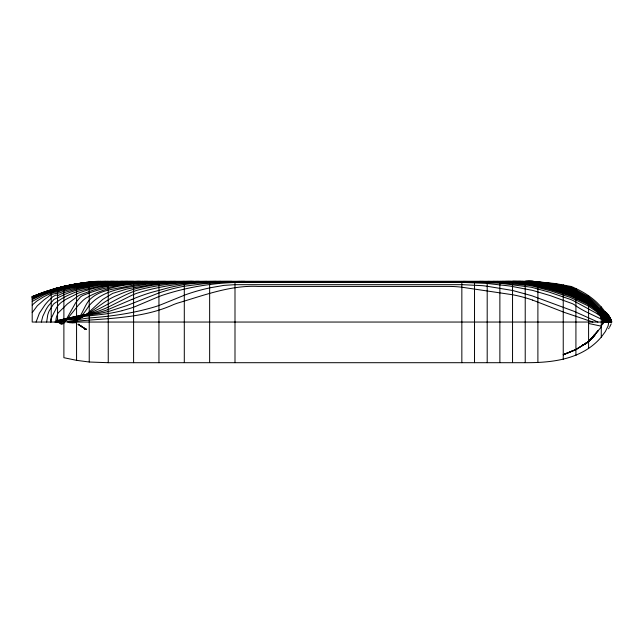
<?xml version="1.0" encoding="UTF-8"?>
<svg xmlns="http://www.w3.org/2000/svg" width="644" height="644" viewBox="0 0 644 644"><rect width="100%" height="100%" fill="white"/><g stroke="black" fill="none" stroke-linecap="round" stroke-linejoin="round"><path stroke-width="0.97" d="M46.65 322.048L47.745 314.892A34.575 34.575 0 0 1 49.129 310.996L53.339 304.298A12.341 12.341 0 0 1 54.571 303.227L57.211 301.593A21.824 21.824 0 0 0 58.202 301.006L60.544 299.452A45.813 45.813 0 0 1 63.305 297.769L66.622 296.031A103.547 103.547 0 0 1 73.223 293.076L75.742 292.094A59.127 59.127 0 0 1 79.663 290.806L105.423 284.857A129.935 129.935 0 0 1 109.705 284.173L131.972 282.193L158.947 281.396M608.524 322.845L608.395 319.714A9.427 9.427 0 0 0 608.226 318.796L605.336 312.509A42.955 42.955 0 0 0 601.263 306.971L597.004 302.559A75.163 75.163 0 0 0 589.461 296.361L586.853 294.574A93.839 93.839 0 0 0 577.95 289.534L572.878 287.135A27.982 27.982 0 0 0 570.93 286.435L555.571 283.585L533.079 281.323A54.515 54.515 0 0 0 530.479 281.307L525.222 281.396L527.195 281.444A45.136 45.136 0 0 1 530.519 281.533L543.922 283.593M608.516 322.934L608.435 324.004A10.457 10.457 0 0 1 607.984 326.178L605.368 331.531L601.271 337.126C582.136 359.4 552.85 362.781 525.222 362.701L108.248 362.701L89.234 362.017L76.564 360.342L63.885 357.702L63.885 286.339L83.092 282.821M603.017 323.022L603.074 322.58A2.391 2.391 0 0 1 603.227 322.048A5.297 5.297 0 0 1 603.074 321.203L602.913 319.939A4.589 4.589 0 0 0 602.744 319.022L597.543 311.398A96.391 96.391 0 0 0 594.162 307.607L588.592 302.245A47.881 47.881 0 0 0 583.319 298.325L571.574 291.925A45.233 45.233 0 0 0 569.376 290.927L558.968 287.466L543.906 283.771M603.026 322.894L602.977 323.377M50.474 322.048L50.844 319.263L54.056 312.549A128.414 128.414 0 0 1 55.4 310.054C58.966 301.102 68.876 298.236 76.564 293.922A46.762 46.762 0 0 1 80.403 292.416C107.733 282.845 136.874 281.613 165.564 281.396M41.337 322.048L42.778 316.389L46.054 309.514A55.762 55.762 0 0 1 48.34 305.892L53.919 299.476L61.711 295.918A38.511 38.511 0 0 1 64.529 294.509L69.029 292.682A108.321 108.321 0 0 1 76.564 290.203A94.105 94.105 0 0 1 80.428 289.172L98.79 285.252A162.674 162.674 0 0 1 109.754 283.561L130.603 281.935L152.821 281.396M607.67 322.048L606.495 320.64A35.951 35.951 0 0 1 604.579 319.07L588.592 302.398A41.079 41.079 0 0 0 586 300.337L578.634 295.789M36.08 322.048L39.381 313.234L44.806 305.103A70.228 70.228 0 0 1 48.228 301.094L52.776 296.707L55.698 295.113A1.964 1.964 0 0 1 56.511 295.169L58.274 295.403L62.685 293.278A32.329 32.329 0 0 1 64.537 292.489L78.141 288.552L98.645 284.479A177.18 177.18 0 0 1 108.248 283.215L142.96 281.388M611.22 323.811L609.578 327.2M32.2 312.622L37.36 305.723L44.017 299.83A70.671 70.671 0 0 1 47.914 297.053C52.124 292.368 57.871 294.469 62.677 291.587A36.273 36.273 0 0 1 64.545 290.919L78.149 287.57L96.157 284.173A174.387 174.387 0 0 1 105.165 283.054L137.599 281.356A44.13 44.13 0 0 1 138.597 281.356L140.762 281.396M608.572 328.77L609.079 328.021M575.921 349.579L563.242 354.723L575.921 349.555L588.592 341.618L594.927 334.59L588.592 341.682L582.256 345.627L588.592 341.682L598.099 330.734L588.592 341.731L575.921 349.579L563.242 354.764L575.921 349.539L588.592 341.618L594.927 334.912M594.927 334.405L601.271 327.072M588.592 341.731L594.927 334.429L588.592 341.698L594.927 334.429L588.592 341.666L582.256 345.587L588.592 341.739L594.927 334.486L588.592 341.682L582.256 345.57M594.927 334.727L588.592 341.634L594.927 334.582L588.592 341.634L594.927 334.727L588.592 341.441L593.349 336.732M61.679 322.048L63.474 320.471L71.202 318.78L85.837 316.244L102.71 314.328A167.504 167.504 0 0 0 122.191 310.682M591.764 338.172L588.592 341.36L593.349 336.852M32.2 305.039L36.668 301.191L43.156 297.093A75.235 75.235 0 0 1 48.123 294.598L54.056 292.328L57.147 292.078A2.487 2.487 0 0 0 57.767 292.03L61.132 290.782A38.664 38.664 0 0 1 64.545 289.671C87.117 284.101 110.333 281.211 133.598 281.396M56.092 322.048L56.559 321.557A2.367 2.367 0 0 1 56.873 321.292L61.599 319.569L91.158 313.306A100.714 100.714 0 0 0 108.256 307.099L131.972 295.21A85.982 85.982 0 0 1 136.826 293.278C167.504 283.505 199.954 281.219 231.985 281.396M64.497 322.427L78.149 305.449L82.682 300.716A36.861 36.861 0 0 1 85.789 298.188C115.228 281.074 151.324 282.917 184.297 281.396M55.569 322.048L56.286 321.437A4.468 4.468 0 0 1 57.026 320.962L57.179 320.881M54.885 322.048L55.634 321.493A8.283 8.283 0 0 1 57.541 320.43M63.885 322.95L61.116 323.924L57.847 322.048L60.818 321.686A8.726 8.726 0 0 1 61.937 321.638L63.885 321.863M32.2 301.481L43.373 295.242A90.973 90.973 0 0 1 48.22 293.262L55.344 291.177A10.022 10.022 0 0 1 56.261 291.088L57.139 291.056A3.502 3.502 0 0 0 57.775 290.943L60.681 289.856A35.372 35.372 0 0 1 63.885 288.834C84.815 284.157 106.196 281.251 127.673 281.396M59.24 322.048L60.818 320.937A8.356 8.356 0 0 1 61.84 320.35L75.726 316.824L97.687 313.692A122.449 122.449 0 0 0 109.713 311.141L127.069 305.514L157.369 293.543A162.457 162.457 0 0 1 184.289 286.226M32.2 299.605L42.19 294.702A109.649 109.649 0 0 1 48.26 292.44L60.262 289.18A32.248 32.248 0 0 1 63.885 288.045L85.531 284.117A126.868 126.868 0 0 1 89.234 283.585L108.248 281.839L122.529 281.396M601.271 325.357L602.309 324.632A2.182 2.182 0 0 0 602.993 323.425M32.2 298.462L42.238 293.978A127.77 127.77 0 0 1 48.284 291.861L54.909 290.05A20.527 20.527 0 0 1 55.956 289.889L59.868 288.713A30.413 30.413 0 0 1 63.257 287.602L83.809 283.932A111.525 111.525 0 0 1 88.204 283.304L116.492 281.388M32.2 297.753L42.271 293.487A142.96 142.96 0 0 1 48.292 291.434L54.901 289.647A24.593 24.593 0 0 1 55.948 289.462L59.86 288.262A30.349 30.349 0 0 1 63.257 287.168L82.215 283.803A101.953 101.953 0 0 1 87.181 283.086L111.597 281.38A36.104 36.104 0 0 1 112.772 281.372L114.543 281.396M32.2 297.319L42.287 293.149A155.462 155.462 0 0 1 48.3 291.128L54.901 289.317A27.04 27.04 0 0 1 55.948 289.124L59.86 287.94A32.433 32.433 0 0 1 63.257 286.87L81.434 283.61A92.76 92.76 0 0 1 86.183 282.917L111.348 281.396M32.2 297.037L42.295 292.923A168.181 168.181 0 0 1 48.3 290.903L54.893 289.059A28.183 28.183 0 0 1 55.939 288.858L57.123 288.649A6.851 6.851 0 0 0 57.775 288.472L59.514 287.844A40.145 40.145 0 0 1 63.885 286.516L84.791 282.925M32.2 296.86L42.303 292.779A183.105 183.105 0 0 1 46.038 291.491L54.885 288.866A29.97 29.97 0 0 1 56.205 288.601L57.123 288.432A8.259 8.259 0 0 0 57.783 288.254L59.9 287.546A48.558 48.558 0 0 1 63.885 286.403L82.295 282.925M32.2 296.747L42.335 292.69L55.601 288.391A27.241 27.241 0 0 1 56.672 288.126L77.377 283.738L95.127 281.597M57.743 320.817L62.661 319.561L78.882 317.822A25.647 25.647 0 0 0 81.877 316.848C94.41 310.899 104.272 300.378 117.345 295.298A120.839 120.839 0 0 1 135.232 288.85C161.652 282.12 189.119 281.509 216.231 281.396M131.972 299.404L108.248 309.498A93.106 93.106 0 0 1 95.393 313.145L75.759 316.365L63.885 319.183A57.847 57.847 0 0 0 61.011 320.116L57.163 321.895L58.371 320.962L62.066 320.124L77.344 319.4A17.485 17.485 0 0 0 80.379 318.394L86.594 314.361L102.726 299.436L112.708 293.366L127.077 288.955L155.784 283.867A214.074 214.074 0 0 1 162.127 283.118L181.189 281.822L206.796 281.396M184.297 295.266L160.525 304.894A128.872 128.872 0 0 1 155.8 306.544C134.532 313.056 112.354 316.26 90.2 317.886A120.356 120.356 0 0 0 84.799 318.522L67.676 321.622M57.549 320.446L79.647 316.566A52.719 52.719 0 0 0 84.179 315.278C100.947 309.37 115.542 298.784 131.964 292.11A79.011 79.011 0 0 1 136.842 290.355C164.18 282.958 192.757 281.541 220.964 281.396M43.623 292.263L32.2 296.594L32.2 322.048L64.046 322.048M63.885 286.33L57.783 287.981A15.625 15.625 0 0 1 57.115 288.142L56.447 288.287A31.516 31.516 0 0 0 55.263 288.552L32.2 296.626L55.255 288.512A31.669 31.669 0 0 1 56.672 288.166L57.107 288.069A26.919 26.919 0 0 0 57.783 287.908L65.946 285.944M44.855 291.829L54.877 288.729A30.501 30.501 0 0 1 56.205 288.44M57.702 322.048L60.729 320.978A6.73 6.73 0 0 1 61.888 320.76C76.491 325.47 81.659 316.574 89.234 305.53A43.631 43.631 0 0 1 95.368 299.71C109.858 288.601 128.8 287.337 146.156 284.334C161.91 282.088 177.857 281.484 193.755 281.388M122.183 310.649L130.346 308.299A112.128 112.128 0 0 0 135.216 306.584L157.369 297.198A135.087 135.087 0 0 1 162.103 295.387C185.553 287.554 210.29 283.32 234.996 282.491L465.805 282.515L486.397 283.392L509.291 285.952A107.669 107.669 0 0 1 512.544 286.516L529.601 289.832A55.754 55.754 0 0 1 532.604 290.388L550.548 295.709L572.258 303.622A35.058 35.058 0 0 1 574.094 304.58C582.812 311.124 593.156 314.916 602.639 319.835A1.819 1.819 0 0 1 602.921 320.43L603.082 322.048M65.881 285.88L74.857 284.076M209.646 287.876L223.871 285.381L234.996 284.68L462.642 284.68L482.436 285.67A100.504 100.504 0 0 1 487.194 286.266L512.544 290.476L529.593 295.121A104.078 104.078 0 0 1 532.596 296.023L573.973 311.277L597.89 322.048M56.205 288.44L57.115 288.262A10.666 10.666 0 0 0 57.783 288.101L60.729 287.192A64.931 64.931 0 0 1 64.537 286.194L75.678 283.899M184.297 286.25L203.311 283.779L231.824 281.669L465.016 281.637L499.873 283.207L528.949 286.926A49.073 49.073 0 0 1 531.775 287.361L548.833 291.998L570.898 299.573A55.859 55.859 0 0 1 573.474 300.748L595.628 312.823L603.09 317.894A15.464 15.464 0 0 1 604.386 319.255L606.503 322.048M74.889 284.157L76.564 283.875M77.352 283.883L92.414 282.112M82.472 282.877L87.729 282.273M83.285 282.772L85.072 282.571M85 282.74L85.805 282.644M84.284 282.668L76.564 283.746L76.564 360.35M84.871 282.579L93.952 281.509A27.764 27.764 0 0 1 96.463 281.388L526.921 281.388A47.181 47.181 0 0 1 529.577 281.38C543.077 282.394 556.537 285.179 569.352 289.55A38.415 38.415 0 0 1 572.202 290.838L584.205 297.721A56.141 56.141 0 0 1 589.501 301.762L593.148 305.127A93.96 93.96 0 0 1 597.382 309.563L603.05 317.146A13.444 13.444 0 0 1 603.653 318.506L604.74 322.048M85.636 282.491L87.133 282.314M86.626 282.547L94.121 281.589A56.487 56.487 0 0 1 98.677 281.388M87.471 282.45L98.87 281.484A113.73 113.73 0 0 1 103.338 281.388L529.964 281.38A45.354 45.354 0 0 1 532.838 281.484L553.921 284.849L570.206 289.228A33.77 33.77 0 0 1 572.258 290.162L585.066 297.584A56.761 56.761 0 0 1 589.493 300.981L593.108 304.266A90.965 90.965 0 0 1 597.31 308.613L603.251 316.421A19.368 19.368 0 0 1 604.008 317.967L605.513 322.048M88.341 282.362L93.549 282.024M93.098 281.927L97.115 281.774M94.121 281.855L98.347 281.702M68.224 322.048C103.491 317.943 140.633 319.585 173.566 304.564A139.434 139.434 0 0 1 177.406 303.163C203.737 295.427 230.222 285.091 258.147 286.419L449.174 286.419A116.113 116.113 0 0 1 461.555 287.168L512.705 294.767A136.842 136.842 0 0 1 532.66 300.12M71.806 322.958L76.564 322.628M97.284 281.653L108.248 281.396M98.355 281.597L105.833 281.396M526.51 281.388L525.222 281.436A55.867 55.867 0 0 1 523.942 281.484L520.167 281.396M600.619 308.162L597.753 304.998A72.869 72.869 0 0 0 590.323 298.309L589.461 297.641A64.754 64.754 0 0 0 586.861 295.773L572.862 287.981A29.383 29.383 0 0 0 570.906 287.208L555.619 283.956L532.846 281.339A56.302 56.302 0 0 0 530.648 281.299L524.272 281.509M240.349 281.372L209.646 282.314L190.455 283.754A166.603 166.603 0 0 0 184.297 284.584L174.87 286.314A226.028 226.028 0 0 0 170.097 287.361L151.066 292.497A206.378 206.378 0 0 0 131.964 299.388M528.04 281.356L530.624 281.323A51.874 51.874 0 0 1 532.838 281.372L553.929 284.068L570.19 287.747A30.904 30.904 0 0 1 572.242 288.568L586.837 296.908A60.383 60.383 0 0 1 589.477 298.897L592.126 301.118A78.391 78.391 0 0 1 597.141 305.956L602.832 312.968A33.045 33.045 0 0 1 604.805 316.437L607.139 322.048M526.583 281.412L527.106 281.404A45.821 45.821 0 0 1 529.666 281.436C543.166 282.603 556.585 285.598 569.36 290.106A40.524 40.524 0 0 1 572.21 291.426L584.18 298.277A53.895 53.895 0 0 1 588.592 301.585L593.188 305.803A94.708 94.708 0 0 1 597.455 310.319L602.381 316.792L604.048 322.048M508.027 281.388L509.621 281.364A37.32 37.32 0 0 1 510.426 281.364L513.791 281.476M527.388 281.388L530.632 281.348A47.922 47.922 0 0 1 532.838 281.42L553.921 284.463L570.198 288.512A32.256 32.256 0 0 1 572.25 289.398L585.082 296.707A58.21 58.21 0 0 1 589.485 300.024L593.052 303.195A86.352 86.352 0 0 1 597.23 307.43L603.098 314.908A26.493 26.493 0 0 1 604.394 317.299L606.326 322.048A36.95 36.95 0 0 0 605.473 321.171L604.475 320.197A33.874 33.874 0 0 1 603.348 319.03L593.084 306.93M527.573 281.38L525.222 281.452A44.887 44.887 0 0 1 523.411 281.468L521.93 281.428A25.398 25.398 0 0 0 521.213 281.396M526.703 281.412L527.388 281.404M526.728 281.492L525.222 281.484A32.627 32.627 0 0 1 523.186 281.444L521.906 281.404M522.461 281.484L526.8 281.533M69.753 322.853C82.327 321.895 82.754 305.184 91.142 298.333C100.963 289.639 114.962 289.18 127.174 286.314C148.619 282.289 170.483 281.388 192.258 281.396M507.939 281.388L506.184 281.396M525.987 281.42L527.855 281.492A43.583 43.583 0 0 1 530.6 281.605L539.278 282.829M507.738 281.396L508.261 281.388M175.498 281.396C144.119 281.943 111.919 283.255 82.617 295.58A12.864 12.864 0 0 0 80.371 297.045L75.759 302.624L64.561 322.467L62.637 323.996L61.019 323.972L59.32 322.451L57.236 318.949L57.388 322.048M479.563 281.396L481.462 281.388M525.77 281.581L527.951 281.541A42.955 42.955 0 0 1 530.68 281.678C543.89 283.344 556.939 286.628 569.393 291.329A49.33 49.33 0 0 1 571.582 292.304L578.666 295.886L572.218 292.634A43.567 43.567 0 0 0 570.157 291.724L564.49 289.623M67.845 322.048L611.8 322.048L610.826 319.335A22.234 22.234 0 0 0 609.16 316.284L607.01 313.475A11.753 11.753 0 0 0 605.738 312.284L572.854 293.068A32.264 32.264 0 0 0 570.898 292.167L563.242 289.639M463.334 281.396L495.156 282.112L528.949 285.429A51.826 51.826 0 0 1 531.775 285.872L550.564 290.847L569.385 297.085A76.797 76.797 0 0 1 572.218 298.285L586.861 305.272A73.649 73.649 0 0 1 589.461 306.769L603.541 316.542L608.21 320.607A2.375 2.375 0 0 1 608.371 321.002L608.636 322.048M481.929 281.388L509.34 282.426L528.33 284.439A56.6 56.6 0 0 1 531.01 284.825L550.556 289.728L569.385 295.765A71.082 71.082 0 0 1 572.218 296.956L586.853 303.896A64.126 64.126 0 0 1 589.469 305.425L600.635 313.161A89.741 89.741 0 0 0 602.969 314.771L607.606 318.015A7.446 7.446 0 0 1 608.419 318.933L610.045 322.048M496.774 281.396L503.262 281.597M499.857 281.396L509.758 281.525M502.36 281.396L509.114 281.5M504.92 281.396L511.891 281.533M147.774 281.396L143.733 281.388M244.986 281.396L240.88 281.372M117.039 281.388L117.611 281.396M171.473 281.396L135.345 282.885L109.673 285.807A104.626 104.626 0 0 0 105.471 286.685L94.338 289.8L81.12 294.429A34.953 34.953 0 0 0 78.117 295.958L67.475 303.855L58.274 312.823A12.26 12.26 0 0 0 57.549 314.079L56.495 316.904A20.053 20.053 0 0 0 55.827 322.048M195.575 281.388L199.286 281.388M535.518 282.684L531.01 281.959A42.44 42.44 0 0 0 528.949 281.806L512.544 281.388L522.783 281.565M518.106 281.396L520.722 281.436M519.128 281.396L520.964 281.42M487.902 281.396L510.885 282.072L528.322 283.835A60.874 60.874 0 0 1 531.002 284.213L550.564 288.89L569.385 294.719A59.981 59.981 0 0 1 572.218 295.918L586.845 303.083A75.485 75.485 0 0 1 589.469 304.62L601.271 312.509A58.797 58.797 0 0 0 602.929 313.548L607.332 316.357L609.723 319.448A19.119 19.119 0 0 1 610.931 322.048M508.591 281.388L514.604 281.573M513.944 281.396L515.369 281.404M515.007 281.396L516.947 281.412M516.053 281.396L528.04 281.589A42.705 42.705 0 0 1 530.761 281.742C543.866 283.352 556.988 285.847 569.368 290.573A42.609 42.609 0 0 1 571.566 291.571L583.327 298.1A51.182 51.182 0 0 1 588.592 301.988L593.221 306.303A94.958 94.958 0 0 1 597.503 310.931L602.309 317.363L603.476 322.048M517.084 281.396L521.833 281.509M492.942 281.396L501.805 281.573M512.544 281.396L523.83 281.774M524.667 281.573L527.444 281.581M513.34 281.396L518.307 281.565M523.677 281.533L528.225 281.71A42.963 42.963 0 0 1 530.922 281.879L550.556 285.96M526.945 281.629L528.128 281.645A42.729 42.729 0 0 1 530.841 281.814L542.224 283.859M502.207 281.468L505.629 281.637M503.68 281.492L520.763 281.686M523.169 281.517L524.111 281.565M525.222 281.653L522.662 281.509M515.216 281.412L524.546 281.694M516.826 281.428L518.291 281.46M518.259 281.436L522.405 281.525M522.147 281.492L523.411 281.581M506.16 281.533L510.7 281.678M513.968 281.621L528.982 281.879A43.808 43.808 0 0 1 531.026 282.04L555.651 287.506L570.898 292.046A33.81 33.81 0 0 1 572.854 292.948L583.311 298.446A42.407 42.407 0 0 1 587.674 301.682L595.048 309.039A106.236 106.236 0 0 1 598.3 312.92L602.261 318.466L603.227 322.048M525.931 282.016L529.143 282.169A45.08 45.08 0 0 1 531.171 282.362L547.094 285.839M527.122 281.887L528.982 281.975A46.07 46.07 0 0 1 531.026 282.136L533.506 282.458M509.299 281.557L528.434 282.394A49.669 49.669 0 0 1 531.107 282.66L545.404 285.453M525.874 281.935L524.538 281.879M510.104 281.589L511.722 281.661M523.717 282.024L528.474 282.249A47.994 47.994 0 0 1 531.139 282.499L537.893 283.642M518.549 281.694L528.982 282.072A48.107 48.107 0 0 1 531.026 282.249L535.518 282.901M511.626 281.718L528.265 283.046A60.93 60.93 0 0 1 530.954 283.384L552.302 288.142L570.157 293.479A43.961 43.961 0 0 1 572.846 294.67L600.651 310.392A63.458 63.458 0 0 0 602.381 311.35L606.374 313.612A9.274 9.274 0 0 1 607.3 314.393L609.425 317.057A20.769 20.769 0 0 1 610.987 319.996L611.728 322.048L610.77 319.295A22.943 22.943 0 0 0 608.838 315.705L606.994 313.362A10.876 10.876 0 0 0 605.714 312.243L572.854 294.099A38.358 38.358 0 0 0 570.89 293.205L554.001 288.126L531.01 283.094A55.271 55.271 0 0 0 528.33 282.772L510.781 281.806M523.83 281.839L521.551 281.726M514.725 281.661L527.814 282.346M511.666 281.847L528.289 283.384A62.516 62.516 0 0 1 530.978 283.746L552.294 288.689L570.157 294.179A50.321 50.321 0 0 1 572.218 295.073L586.845 302.535A105.817 105.817 0 0 1 589.469 304.073L600.651 311.181A52.808 52.808 0 0 0 602.39 312.203L606.712 314.707A8.783 8.783 0 0 1 607.606 315.479L609.305 317.597A19.103 19.103 0 0 1 610.947 320.672L611.454 322.048L610.601 319.36A22.854 22.854 0 0 0 608.781 315.85L606.986 313.596A9.998 9.998 0 0 0 606.036 312.799L601.842 310.4M527.766 282.507L528.386 282.555A51.681 51.681 0 0 1 531.059 282.853L553.985 287.755L570.89 292.746A34.808 34.808 0 0 1 572.854 293.648L590.355 303.67L601.271 312.614A58.298 58.298 0 0 0 603.476 314.256L607.823 317.613L609.82 322.048M535.51 282.595L536.653 282.893M536.645 282.724L539.237 283.392M536.653 282.99L547.118 285.22M537.893 282.958L560.449 288.56L570.173 291.748A38.873 38.873 0 0 1 572.846 292.915L582.635 298.1M539.261 283.062L561.89 288.906L569.385 291.418A46.722 46.722 0 0 1 572.218 292.65L588.592 302.374L606.793 315.045A11.656 11.656 0 0 1 607.606 315.954L608.974 318.056A19.022 19.022 0 0 1 610.536 322.048M539.221 283.746L542.159 284.366M588.592 323.473L601.271 326.17M86.071 329.173L84.485 328.786L86.071 329.229L78.149 324.294L86.071 329.406L78.149 324.286L81.313 326.468L79.727 325.397M542.24 283.779L543.81 284.221M543.786 284.576L564.49 289.768M543.834 284.141L547.167 284.914M547.078 285.622L548.801 286.234M545.508 284.415L550.604 285.751M548.793 286.017L550.531 286.636M550.523 286.419L557.318 288.295M547.118 285.059L561.898 288.874L569.401 291.442A50.256 50.256 0 0 1 571.59 292.376L582.619 298.373M552.254 286.83L558.912 288.697M548.905 285.228L569.401 291.442A49.097 49.097 0 0 1 571.582 292.392L573.482 293.302L571.59 292.4A50.24 50.24 0 0 0 569.401 291.442L550.58 285.823M552.343 286.081L560.465 288.287M558.912 288.48L561.89 289.486M560.441 288.874L570.898 292.4A32.796 32.796 0 0 1 572.854 293.302L597.865 307.824M561.898 288.552L569.385 291.177A47.608 47.608 0 0 1 571.582 292.159L583.351 298.494A40.5 40.5 0 0 1 587.682 301.698L595.853 310.118A122.891 122.891 0 0 1 599.62 314.795L603.613 321.235A9.926 9.926 0 0 0 603.959 322.048M592.899 322.048L564.482 312.453L532.66 300.112M577.942 295.524L574.665 293.857M577.926 295.499L583.327 298.502A45.04 45.04 0 0 1 588.592 302.39L594.171 307.872A99.385 99.385 0 0 1 597.56 311.744L602.695 319.327A3.759 3.759 0 0 1 602.84 320.157L602.856 321.147A5.072 5.072 0 0 0 602.969 322.048M578.642 295.886L581.693 297.512M574.062 293.567L574.681 293.922M579.391 296.256L580.147 296.651M601.842 309.957L591.224 303.976M573.466 293.253L574.07 293.575M597.857 307.647L598.598 308.049M575.285 294.195L577.257 295.282M580.22 296.779L586.853 301.118A78.125 78.125 0 0 1 589.469 303.002L590.339 303.67M598.59 308.243L606.117 313.177A12.88 12.88 0 0 1 607.324 314.449L608.685 316.381A21.147 21.147 0 0 1 610.657 320.575L611.084 322.048M582.49 297.987L583.311 298.494A39.582 39.582 0 0 1 588.592 302.471L595.772 310.078L605.03 322.048M583.448 298.679L586.853 301.014A47.801 47.801 0 0 1 589.461 303.099L603.009 315.906A24.915 24.915 0 0 0 604.909 317.218L607.783 319.062A2.777 2.777 0 0 1 608.186 319.601L608.862 322.048M583.384 298.51L584.221 299.058A39.759 39.759 0 0 1 588.592 302.43M81.313 326.476L82.899 327.514M589.501 303.308L592.247 306.085M607.606 314.063L607.606 322.048M601.271 306.971L601.271 337.126M588.592 295.749L588.592 348.348M575.921 288.512L575.921 355.585M563.242 284.72L563.242 359.376M537.893 281.605L537.893 362.483M525.222 281.517L525.222 362.54M512.544 281.814L512.544 362.274M499.873 281.839L499.873 362.371M487.194 281.444L487.194 362.661M474.523 281.436L474.523 362.661M461.845 281.396L461.845 362.677M234.996 281.46L234.996 362.636M209.646 281.637L209.646 362.483M184.297 281.694L184.297 362.451M158.947 281.404L158.947 362.693M133.598 281.404L133.598 362.685M108.248 281.404L108.248 362.693M89.234 282.112L89.234 362.009M57.549 287.932L57.549 322.048M51.214 289.728L51.214 322.048M600.611 308.17A50.449 50.449 0 0 1 605.787 315.552L608.049 320.696A1.771 1.771 0 0 1 608.033 321.115L607.936 321.598A2.302 2.302 0 0 0 607.904 322.048M95.859 281.557A86.368 86.368 0 0 1 100.963 281.388M184.273 295.21A185.295 185.295 0 0 1 209.654 287.916M86.071 329.245L84.485 328.665L86.071 329.253"/></g></svg>
